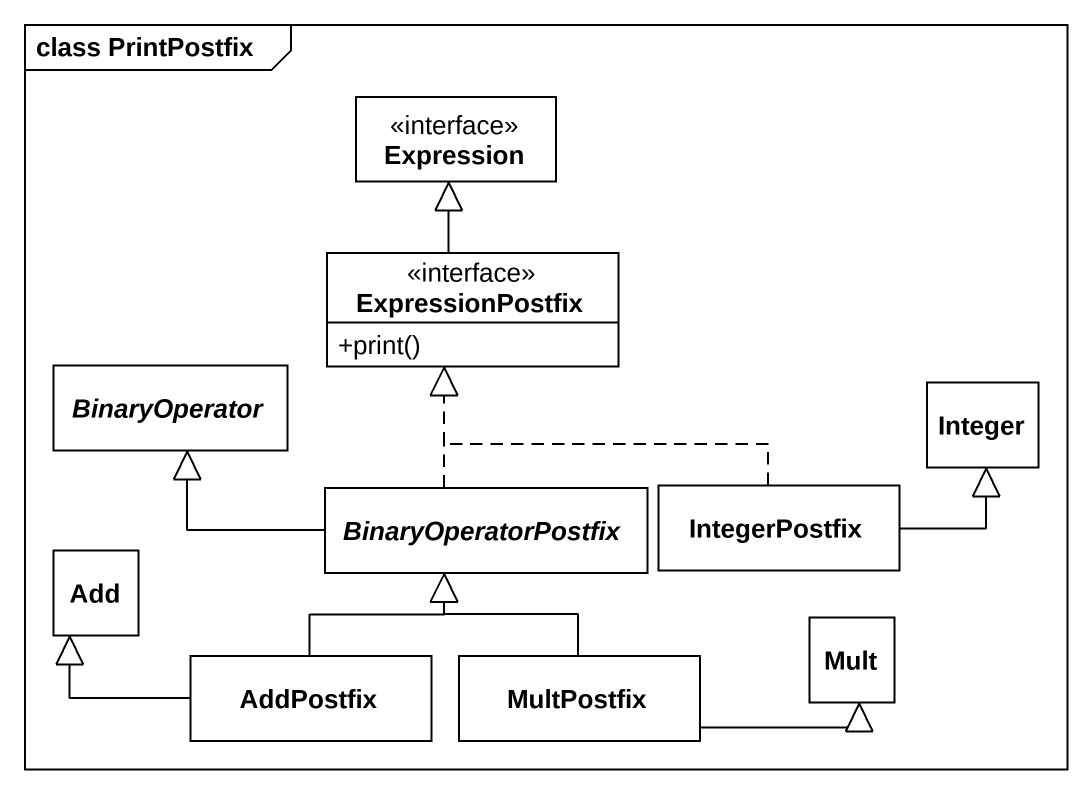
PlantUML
@startuml
mainframe class PrintPostfix
hide circle
hide empty members
skinparam classAttributeIconSize 0
interface Expression #FFFFFF
interface ExpressionPostfix #FFFFFF {
  +print()
}
abstract class BinaryOperator #FFFFFF
class Integer #FFFFFF
class Add #FFFFFF
abstract class BinaryOperatorPostfix #FFFFFF
class IntegerPostfix #FFFFFF
class AddPostfix #FFFFFF
class MultPostfix #FFFFFF
class Mult #FFFFFF
ExpressionPostfix -up-|> Expression
BinaryOperatorPostfix .up.|> ExpressionPostfix
BinaryOperatorPostfix -left-|> BinaryOperator
IntegerPostfix .up.|> ExpressionPostfix
IntegerPostfix -right-|> Integer
AddPostfix -left-|> Add
AddPostfix -up-|> BinaryOperatorPostfix
MultPostfix -up-|> BinaryOperatorPostfix
MultPostfix -right-|> Mult
@enduml
